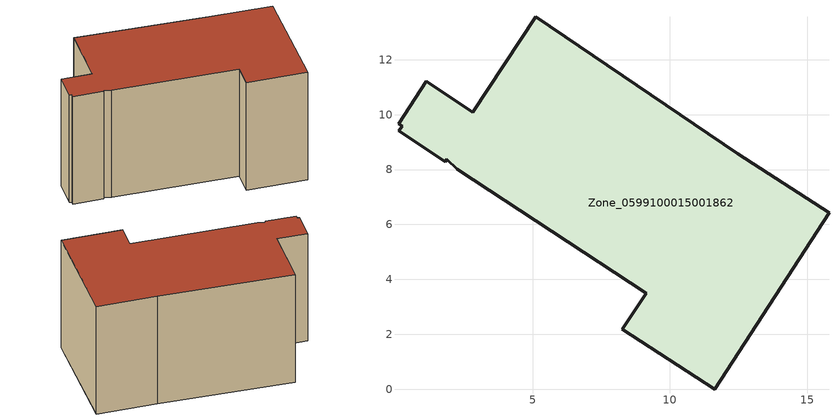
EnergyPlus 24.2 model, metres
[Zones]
Zone_0599100015001862
 floor ground (C_G): 0.12,9.4 0.26,9.58 0.12,9.67 1.13,11.21 2.83,10.09 5.11,13.56 12.48,8.57 15.8,6.42 11.64,0 8.27,2.18 9.14,3.49 2.25,8.01 1.87,8.37 1.81,8.29 z0.92
 wall outside (C_F): 12.48,8.57 5.11,13.56 2.83,10.09 1.13,11.21 0.12,9.67 0.26,9.58 0.12,9.4 1.81,8.29 1.87,8.37 2.25,8.01 9.14,3.49 8.27,2.18 11.64,0 15.8,6.42 12.48,8.57 z0.92:8.99
 roof outside (C_R): 0.26,9.58 0.12,9.4 1.81,8.29 1.87,8.37 2.25,8.01 9.14,3.49 8.27,2.18 11.64,0 15.8,6.42 12.48,8.57 5.11,13.56 2.83,10.09 1.13,11.21 0.12,9.67 z8.99
[BUILDING]
Pand.0599100015001862: North Axis=0; Terrain=City; Loads Convergence Tolerance Value=0.04; Temperature Convergence Tolerance Value=0.4; Solar Distribution=FullExterior; Maximum Number of Warmup Days=25; Minimum Number of Warmup Days=1
[Site:Location]
Rotterdam.The.Hague.AP_ZH_NLD Design_Conditions: Latitude=51.96; Longitude=4.45; Time Zone=1; Elevation=-4.5
[SITE:GROUNDTEMPERATURE:BUILDINGSURFACE]
18, 18, 18, 18, 18, 18, 18, 18, 18, 18, 18, 18
[MATERIAL] Thermal Absorptance=0.9; Solar Absorptance=0.7; Visible Absorptance=0.7
Name | Roughness | Thickness | Conductivity | Density | Specific Heat
G.TC.1975-1991 | MediumSmooth | 0.15 | 0.288461 | 540 | 1210
F.TC.1975-1991 | Rough | 0.3 | 0.230769 | 1920 | 840
R.TC.1975-1991 | MediumRough | 0.2 | 0.153846 | 1500 | 1000
[CONSTRUCTION]
C_G: G.TC.1975-1991
C_F: F.TC.1975-1991
C_R: R.TC.1975-1991
[ZONE]
Zone_0599100015001862: Type=1; Multiplier=1; Ceiling Height=Autocalculate; Volume=Autocalculate; Floor Area=autocalculate; Part of Total Floor Area=Yes
[ZONEINFILTRATION:DESIGNFLOWRATE]
Infil_Zone_0599100015001862: Zone or ZoneList or Space or SpaceList=Zone_0599100015001862; Schedule=AlwaysOn; Design Flow Rate Calculation Method=Flow/Area; Flow Rate per Floor Area=0.003; Constant Term Coefficient=1; Temperature Term Coefficient=0; Velocity Term Coefficient=0; Velocity Squared Term Coefficient=0
[HVACTEMPLATE:ZONE:IDEALLOADSAIRSYSTEM]
Zone_0599100015001862: Maximum Heating Supply Air Temperature=50; Minimum Cooling Supply Air Temperature=13; Maximum Heating Supply Air Humidity Ratio=0.0156; Minimum Cooling Supply Air Humidity Ratio=0.0077; Heating Limit=NoLimit; Cooling Limit=NoLimit; Dehumidification Control Type=ConstantSensibleHeatRatio; Cooling Sensible Heat Ratio=0.7; Dehumidification Setpoint=60; Humidification Control Type=None; Humidification Setpoint=30; Outdoor Air Method=None; Outdoor Air Flow Rate per Person=0.00944; Outdoor Air Flow Rate per Zone Floor Area=0; Outdoor Air Flow Rate per Zone=0; Demand Controlled Ventilation Type=None; Outdoor Air Economizer Type=NoEconomizer; Heat Recovery Type=None; Sensible Heat Recovery Effectiveness=0.7; Latent Heat Recovery Effectiveness=0.65
[ZONECONTROL:THERMOSTAT]
ThermostatControl_Zone_0599100015001862: Zone or ZoneList=Zone_0599100015001862; Control Type Schedule=DualSetpointControlType; Control 1=Thermostat_Zone_0599100015001862; Temperature Difference Between Cutout And Setpoint=0
[THERMOSTATSETPOINT:DUALSETPOINT]
Thermostat_Zone_0599100015001862: Heating Setpoint Temperature Schedule=HeatingSetpoint_Zone_0599100015001862; Cooling Setpoint Temperature Schedule=CoolingSetpoint_Zone_0599100015001862
[SCHEDULE:COMPACT]
HeatingSetpoint_Zone_0599100015001862: Through: 12/31, For: AllDays, Until: 24:00, 21
CoolingSetpoint_Zone_0599100015001862: Through: 12/31, For: AllDays, Until: 24:00, 24
DualSetpointControlType: Through: 12/31, For: AllDays, Until: 24:00, 4
AlwaysOn: Through: 12/31, For: AllDays, Until: 24:00, 1
